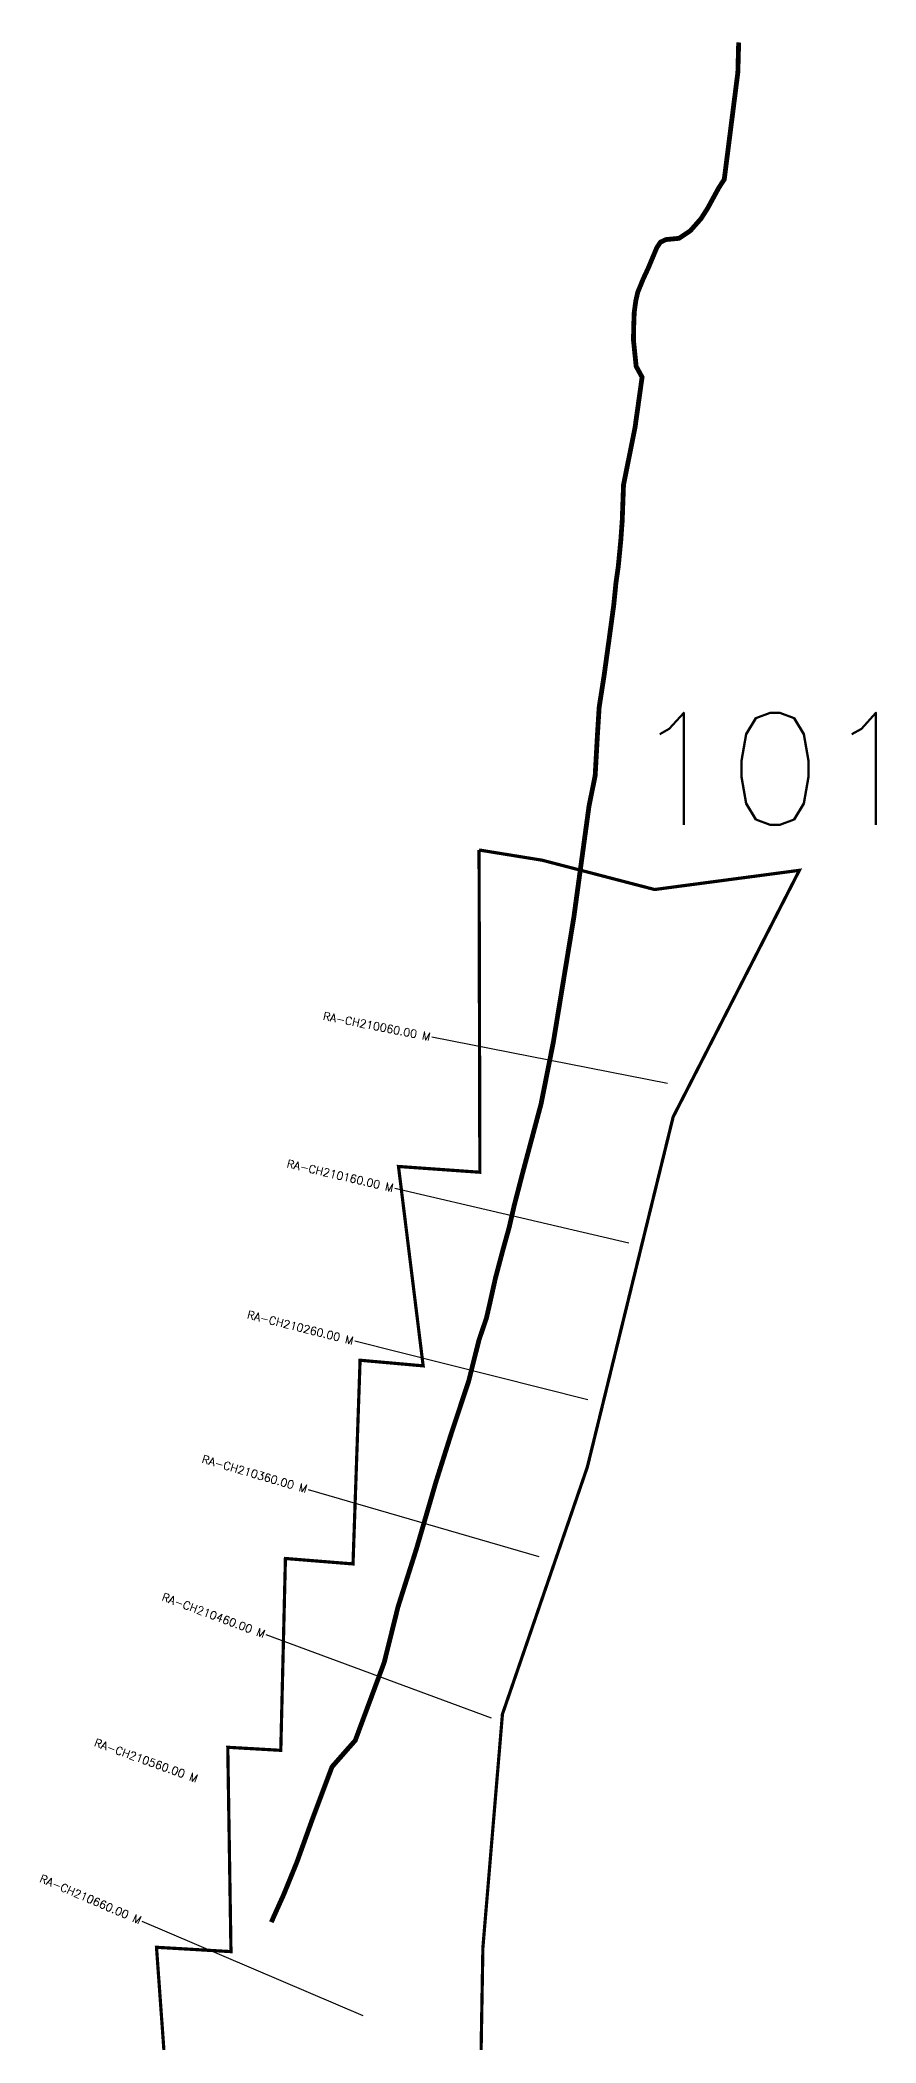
# Model space of a CAD drawing. Header units: metres. Extents: x 274520 to 277135, y 2070366 to 2075321.
# Drawn here: x 274628 to 275150, y 2074070 to 2075321 of the extents above; entities that cross this region are included whole.
import ezdxf
from ezdxf.enums import TextEntityAlignment as Align

# ---------------------------------------------------------------- set-up
doc = ezdxf.new("R2010")
doc.units = ezdxf.units.M
doc.header["$MEASUREMENT"] = 0
for name, color, linetype in [('CS', 134, 'Continuous'), ('CSMark', 6, 'Continuous'), ('NATURALLY PROTECTED', 3, 'Continuous')]:
    doc.layers.add(name, color=color, linetype=linetype)
doc.styles.get("Standard").update_dxf_attribs({"font": 'simplex.shx'})

msp = doc.modelspace()

# ---------------------------------------------------------------- linework, layer by layer
at = {"color": 6, "const_width": 2, "flags": 128}
for points in [[(274799.8, 2072594.1), (274803.8, 2072931.3), (274763.2, 2072960), (274766.1, 2073019.9), (274729.1, 2073117.3), (274733.8, 2073336.5), (274733.9, 2073340.9), (274693.2, 2073359.5), (274658.9, 2073439.1), (274661.1, 2073641.2), (274665.2, 2074017), (274708.8, 2074012.7), (274700.4, 2074129.4), (274746.9, 2074126.7), (274744.9, 2074254.4), (274778, 2074252.5), (274780.9, 2074372.4), (274823.1, 2074369), (274827.3, 2074490), (274827.5, 2074496.3), (274866.9, 2074492.8), (274851.5, 2074617.4), (274902.3, 2074613.8), (274901.8, 2074815.2)], [(274901.8, 2074815.2), (274941.3, 2074808.8), (275011.4, 2074790.5), (275101.8, 2074802.5), (275023, 2074648.4), (274969.4, 2074429.5), (274916.4, 2074275.1), (274904.2, 2074129.3), (274900, 2073888)]]:
    msp.add_lwpolyline(points, dxfattribs=at)
at = {"layer": 'CS'}
for p, q in [((275019.5, 2074669.2), (274872.3, 2074698.2)), ((274995.3, 2074569.5), (274849.3, 2074603.7)), ((274969.8, 2074471.6), (274824.3, 2074508.2)), ((274939.4, 2074373.4), (274795.4, 2074415.4)), ((274909.6, 2074272.5), (274768.9, 2074324.6)), ((274829.4, 2074086.6), (274691.5, 2074145.6))]:
    msp.add_line(p, q, dxfattribs=at)
at = {"layer": 'NATURALLY PROTECTED', "const_width": 3, "flags": 128}
msp.add_lwpolyline([(275063.9, 2075319.9), (275063.4, 2075301.2), (275054.9, 2075234.3), (275051.5, 2075229.1), (275048.4, 2075223.4), (275044.6, 2075216.4), (275040.4, 2075209.8), (275033.8, 2075202.3), (275026.7, 2075197.5), (275018.4, 2075196.7), (275015.1, 2075195.1), (275012.9, 2075191.9), (275011, 2075187.4), (275007.4, 2075178.8), (275004.2, 2075171.9), (275000.9, 2075163.8), (274999.7, 2075158.6), (274998.7, 2075151.4), (274998.4, 2075143.4), (274998.2, 2075134), (274999.9, 2075117.5), (275003.6, 2075110.7), (274999.2, 2075079.3), (274996.1, 2075063.8), (274992, 2075043.4), (274991.2, 2075021.1), (274990.3, 2075008.6), (274988.7, 2074992.1), (274987.3, 2074982.4), (274985.9, 2074968.3), (274983.1, 2074947.6), (274979.8, 2074923.7), (274976.8, 2074904.5), (274975.7, 2074886.9), (274974.3, 2074861.6), (274970.5, 2074842.9), (274961, 2074773.3), (274948.2, 2074695.2), (274940.5, 2074656.4), (274929.1, 2074613.7), (274923.8, 2074593.2), (274920.5, 2074578.9), (274916.9, 2074566), (274912.1, 2074547.9), (274908.9, 2074533.5), (274906.4, 2074522.6), (274901.8, 2074509.1), (274895.3, 2074483.2), (274884.1, 2074449.4), (274875, 2074420.6), (274862.6, 2074378.1), (274851.2, 2074342.2), (274842.6, 2074307.5), (274824.5, 2074258.7), (274810, 2074242.2), (274798.1, 2074210.5), (274788.1, 2074182.7), (274779.8, 2074162.3), (274773.5, 2074148.3), (274772.1, 2074145.1)], dxfattribs=at)

# ---------------------------------------------------------------- texts
at = {"insert": (274996.6, 2074901), "char_height": 70, "attachment_point": 1}
msp.add_mtext_dynamic_manual_height_columns('101', width=95.172, gutter_width=1, heights=[0], dxfattribs=at)
at = {"layer": 'CSMark'}
for s, rotation, p in [('RA-CH210060.00 M', 348.8424, (274871.4, 2074698.4)), ('RA-CH210160.00 M', 346.8539, (274848.3, 2074603.9)), ('RA-CH210260.00 M', 345.9029, (274823.3, 2074508.4)), ('RA-CH210360.00 M', 343.7342, (274794.4, 2074415.7)), ('RA-CH210460.00 M', 339.6536, (274768, 2074325)), ('RA-CH210560.00 M', 340.2151, (274726, 2074234.6)), ('RA-CH210660.00 M', 336.8339, (274690.6, 2074146))]:
    msp.add_text(s, height=5, rotation=rotation, dxfattribs=at).set_placement(p, align=Align.MIDDLE_RIGHT)

doc.saveas('drawing.dxf')
